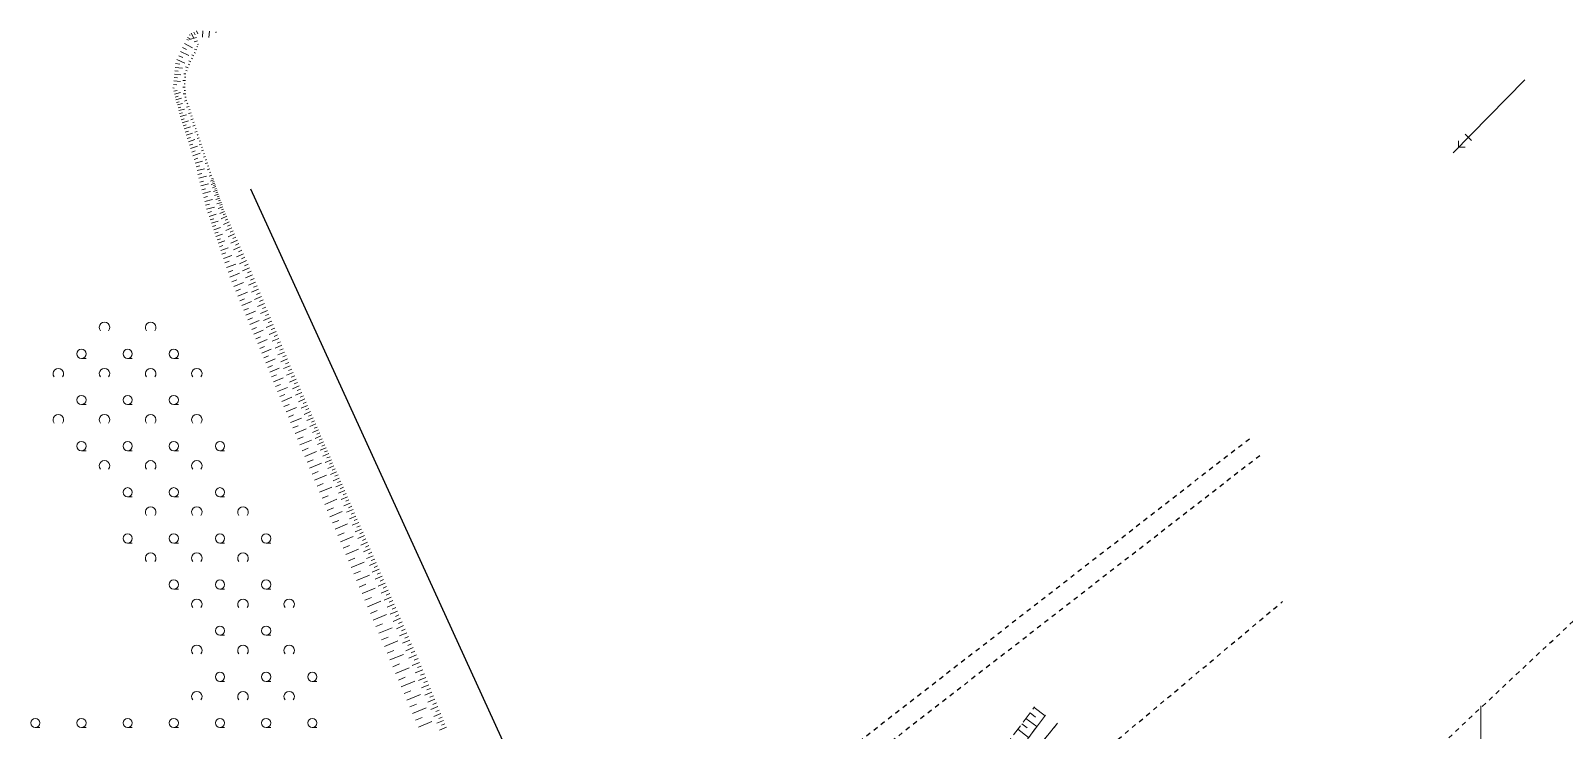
# Model space of a CAD drawing. Header units: metres. Extents: x 7583802 to 7586368, y 5958992 to 5960558.
# Drawn here: x 7585880.1 to 7586112.6, y 5959701.3 to 5959807.4 of the extents above; entities that cross this region are included whole.
import ezdxf

# ---------------------------------------------------------------- set-up
doc = ezdxf.new("R2010")
doc.units = ezdxf.units.M
for name, pattern in [('1', [0]), ('2', [3, 2, -1]), ('3_1', [0]), ('3_BUBZ02', [2.45, 1.75, -0.7]), ('3_BUBZ02G', [2.45, 1.75, -0.7]), ('3_PTRW02', [0]), ('3_PTTL', [2.1, 1.4, -0.7]), ('4_SUPE_01', [0]), ('GUZ', [1.4, 0.7, -0.7])]:
    doc.linetypes.add(name, pattern=pattern)
doc.layers.get('0').update_dxf_attribs({"color": 250, "linetype": 'CONTINUOUS', "lineweight": 100})
for name, color, linetype, lineweight in [('1000_L_1', 7, '1', 18), ('BUBZ_L_1', 7, '3_BUBZ02', 18), ('DZIALKI-G_L_0', 7, '1', 25), ('KONTURY_L_0', 114, '2', 25), ('PTRW_L_1', 7, 'CONTINUOUS', 18), ('PTTL_L_3', 7, '3_PTTL', 18), ('SUPE_L_1', 1, '4_SUPE_01', 18)]:
    doc.layers.add(name, color=color, linetype=linetype, lineweight=lineweight)

# ---------------------------------------------------------------- blocks, each defined once
blk = doc.blocks.new('3_PTTL02')
at = {"linetype": 'CONTINUOUS'}
blk.add_arc((0, 0.5), 0.8, 321.3178, 218.6822, dxfattribs=at)
blk = doc.blocks.new('3_PTTL05')
at = {"linetype": 'CONTINUOUS'}
blk.add_line((0, -0.7), (0.7, -0.7), dxfattribs=at)
blk.add_circle((0, 0), 0.7, dxfattribs=at)

msp = doc.modelspace()

# ---------------------------------------------------------------- linework, layer by layer
at = {"layer": '1000_L_1', "linetype": '1'}
msp.add_line((7586100, 5959695), (7586100, 5959705), dxfattribs=at)
at = {"layer": 'BUBZ_L_1', "linetype": '3_1'}
for p, q in [((7585905.22, 5959807.41), (7585905.47, 5959806.92)), ((7585906.2, 5959807.41), (7585906.13, 5959806.41)), ((7585903.43, 5959805.48), (7585904.65, 5959804.83)), ((7585903.76, 5959806.09), (7585904.03, 5959805.95)), ((7585903.9, 5959806.36), (7585904.3, 5959806.15)), ((7585904.14, 5959806.8), (7585904.29, 5959806.72)), ((7585905.25, 5959806.4), (7585904.18, 5959806.07)), ((7585904.46, 5959807.01), (7585904.84, 5959806.29)), ((7585904.82, 5959807.2), (7585905.03, 5959806.8)), ((7585905.42, 5959805.86), (7585904.91, 5959805.71)), ((7585905.57, 5959805.36), (7585905.39, 5959805.31)), ((7585907.21, 5959807.33), (7585907.13, 5959806.36)), ((7585908.21, 5959807.26), (7585908.2, 5959807.09)), ((7585902.28, 5959803.02), (7585903.47, 5959802.47)), ((7585902.55, 5959803.62), (7585903.16, 5959803.34)), ((7585902.83, 5959804.24), (7585904.08, 5959803.66)), ((7585903.12, 5959804.86), (7585903.75, 5959804.57)), ((7585904.4, 5959802.69), (7585904.08, 5959802.85)), ((7585904.63, 5959803.13), (7585904.47, 5959803.22)), ((7585904.86, 5959803.57), (7585904.52, 5959803.75)), ((7585905.08, 5959804.02), (7585904.9, 5959804.1)), ((7585905.28, 5959804.48), (7585904.93, 5959804.63)), ((7585905.46, 5959804.95), (7585905.3, 5959805.01)), ((7585901.89, 5959800.82), (7585902.89, 5959800.72)), ((7585901.94, 5959801.32), (7585902.47, 5959801.26)), ((7585902, 5959801.84), (7585903.14, 5959801.73)), ((7585902.05, 5959802.42), (7585902.7, 5959802.35)), ((7585903.65, 5959800.84), (7585903.3, 5959800.87)), ((7585904, 5959801.77), (7585903.6, 5959801.93)), ((7585903.82, 5959801.31), (7585903.63, 5959801.38)), ((7585904.18, 5959802.24), (7585904.01, 5959802.31)), ((7585901.68, 5959798.72), (7585901.87, 5959798.7)), ((7585901.74, 5959799.27), (7585902.26, 5959799.22)), ((7585901.79, 5959799.8), (7585902.82, 5959799.69)), ((7585901.8, 5959798.22), (7585902.3, 5959798.35)), ((7585901.84, 5959800.31), (7585902.35, 5959800.26)), ((7585903.55, 5959798.84), (7585903.15, 5959798.84)), ((7585903.56, 5959799.84), (7585903.19, 5959799.87)), ((7585903.55, 5959799.34), (7585903.35, 5959799.34)), ((7585903.57, 5959798.34), (7585903.37, 5959798.32)), ((7585903.61, 5959800.34), (7585903.42, 5959800.36)), ((7585901.92, 5959797.78), (7585902.81, 5959798.01)), ((7585902.03, 5959797.35), (7585902.45, 5959797.46)), ((7585902.13, 5959796.94), (7585902.96, 5959797.15)), ((7585902.23, 5959796.54), (7585902.63, 5959796.64)), ((7585902.34, 5959796.14), (7585903.14, 5959796.35)), ((7585902.45, 5959795.72), (7585902.86, 5959795.83)), ((7585903.62, 5959797.85), (7585903.22, 5959797.81)), ((7585903.8, 5959796.87), (7585903.42, 5959796.74)), ((7585903.67, 5959797.35), (7585903.49, 5959797.33)), ((7585904.11, 5959795.92), (7585903.73, 5959795.79)), ((7585903.95, 5959796.39), (7585903.76, 5959796.33)), ((7585902.56, 5959795.29), (7585903.42, 5959795.51)), ((7585902.67, 5959794.84), (7585903.12, 5959794.96)), ((7585902.79, 5959794.38), (7585903.72, 5959794.62)), ((7585902.92, 5959793.91), (7585903.39, 5959794.06)), ((7585903.08, 5959793.44), (7585904.01, 5959793.75)), ((7585904.42, 5959794.97), (7585904.05, 5959794.84)), ((7585904.26, 5959795.44), (7585904.08, 5959795.38)), ((7585904.73, 5959794.02), (7585904.36, 5959793.9)), ((7585904.57, 5959794.49), (7585904.39, 5959794.43)), ((7585904.89, 5959793.54), (7585904.7, 5959793.48)), ((7585903.23, 5959792.97), (7585903.7, 5959793.13)), ((7585903.38, 5959792.5), (7585904.32, 5959792.81)), ((7585903.53, 5959792.03), (7585904.01, 5959792.18)), ((7585903.69, 5959791.55), (7585904.65, 5959791.87)), ((7585903.85, 5959791.07), (7585904.34, 5959791.22)), ((7585905.04, 5959793.07), (7585904.68, 5959792.95)), ((7585905.35, 5959792.12), (7585904.99, 5959792)), ((7585905.2, 5959792.59), (7585905.02, 5959792.53)), ((7585905.67, 5959791.17), (7585905.32, 5959791.05)), ((7585905.51, 5959791.64), (7585905.34, 5959791.58)), ((7585904.01, 5959790.57), (7585905.01, 5959790.89)), ((7585904.18, 5959790.05), (7585904.69, 5959790.22)), ((7585904.35, 5959789.53), (7585905.4, 5959789.87)), ((7585904.52, 5959789), (7585905.06, 5959789.17)), ((7585904.7, 5959788.45), (7585905.8, 5959788.81)), ((7585905.99, 5959790.22), (7585905.65, 5959790.11)), ((7585905.83, 5959790.69), (7585905.66, 5959790.64)), ((7585906.14, 5959789.74), (7585905.98, 5959789.69)), ((7585906.3, 5959789.27), (7585905.98, 5959789.16)), ((7585906.46, 5959788.8), (7585906.3, 5959788.74)), ((7585904.88, 5959787.89), (7585905.44, 5959788.07)), ((7585905.04, 5959787.33), (7585906.17, 5959787.61)), ((7585905.18, 5959786.76), (7585905.75, 5959786.9)), ((7585905.32, 5959786.18), (7585906.47, 5959786.47)), ((7585906.62, 5959788.32), (7585906.3, 5959788.21)), ((7585906.94, 5959787.38), (7585906.58, 5959787.25)), ((7585906.78, 5959787.85), (7585906.61, 5959787.79)), ((7585907.11, 5959786.9), (7585906.91, 5959786.84)), ((7585905.47, 5959785.61), (7585906.04, 5959785.75)), ((7585905.61, 5959785.03), (7585906.76, 5959785.32)), ((7585905.75, 5959784.45), (7585906.33, 5959784.6)), ((7585905.9, 5959783.87), (7585907.06, 5959784.16)), ((7585907.27, 5959786.43), (7585906.86, 5959786.29)), ((7585907.59, 5959785.48), (7585907.14, 5959785.33)), ((7585907.43, 5959785.96), (7585907.21, 5959785.88)), ((7585907.84, 5959784.77), (7585907.35, 5959784.6)), ((7585908.01, 5959784.27), (7585907.49, 5959784.09)), ((7585907.76, 5959785.01), (7585907.52, 5959784.93)), ((7585907.92, 5959784.53), (7585907.67, 5959784.44)), ((7585906.05, 5959783.29), (7585906.63, 5959783.43)), ((7585906.19, 5959782.7), (7585907.36, 5959782.99)), ((7585906.34, 5959782.11), (7585906.93, 5959782.26)), ((7585906.49, 5959781.52), (7585907.67, 5959781.81)), ((7585908.19, 5959783.75), (7585907.65, 5959783.56)), ((7585908.38, 5959783.2), (7585907.81, 5959783)), ((7585908.1, 5959784.01), (7585907.84, 5959783.92)), ((7585908.58, 5959782.62), (7585907.98, 5959782.41)), ((7585908.29, 5959783.48), (7585908.01, 5959783.38)), ((7585908.79, 5959782.01), (7585908.16, 5959781.79)), ((7585908.48, 5959782.91), (7585908.19, 5959782.81)), ((7585908.68, 5959782.32), (7585908.38, 5959782.21)), ((7585906.63, 5959780.93), (7585907.23, 5959781.08)), ((7585906.78, 5959780.33), (7585907.97, 5959780.63)), ((7585906.97, 5959779.77), (7585907.53, 5959779.96)), ((7585907.15, 5959779.22), (7585908.24, 5959779.59)), ((7585909.01, 5959781.37), (7585908.35, 5959781.14)), ((7585909.24, 5959780.7), (7585908.55, 5959780.46)), ((7585908.9, 5959781.69), (7585908.58, 5959781.58)), ((7585909.49, 5959779.99), (7585908.77, 5959779.67)), ((7585909.13, 5959781.04), (7585908.79, 5959780.92)), ((7585909.36, 5959780.35), (7585909.01, 5959780.23)), ((7585909.65, 5959779.63), (7585909.27, 5959779.46)), ((7585907.33, 5959778.7), (7585907.85, 5959778.88)), ((7585907.51, 5959778.19), (7585908.52, 5959778.54)), ((7585907.68, 5959777.69), (7585908.19, 5959777.86)), ((7585907.85, 5959777.18), (7585908.86, 5959777.53)), ((7585909.82, 5959779.25), (7585909, 5959778.88)), ((7585910.2, 5959778.41), (7585909.32, 5959778.02)), ((7585910.01, 5959778.84), (7585909.58, 5959778.65)), ((7585910.59, 5959777.52), (7585909.67, 5959777.11)), ((7585910.39, 5959777.97), (7585909.94, 5959777.77)), ((7585908.02, 5959776.68), (7585908.53, 5959776.85)), ((7585908.2, 5959776.17), (7585909.21, 5959776.52)), ((7585908.37, 5959775.67), (7585908.87, 5959775.84)), ((7585908.54, 5959775.17), (7585909.55, 5959775.51)), ((7585911.01, 5959776.59), (7585910.05, 5959776.16)), ((7585910.8, 5959777.06), (7585910.33, 5959776.85)), ((7585911.44, 5959775.62), (7585910.44, 5959775.17)), ((7585911.22, 5959776.11), (7585910.73, 5959775.89)), ((7585911.67, 5959775.12), (7585911.16, 5959774.89)), ((7585908.72, 5959774.64), (7585909.25, 5959774.82)), ((7585908.91, 5959774.08), (7585910.03, 5959774.46)), ((7585909.11, 5959773.49), (7585909.7, 5959773.69)), ((7585909.33, 5959772.87), (7585910.58, 5959773.3)), ((7585911.89, 5959774.61), (7585910.87, 5959774.15)), ((7585912.35, 5959773.58), (7585911.31, 5959773.12)), ((7585912.12, 5959774.1), (7585911.6, 5959773.87)), ((7585912.82, 5959772.53), (7585911.75, 5959772.06)), ((7585912.58, 5959773.06), (7585912.06, 5959772.82)), ((7585909.55, 5959772.21), (7585910.21, 5959772.43)), ((7585909.79, 5959771.51), (7585911.19, 5959771.99)), ((7585910.04, 5959770.78), (7585910.77, 5959771.03)), ((7585910.31, 5959770.04), (7585911.76, 5959770.65)), ((7585913.3, 5959771.46), (7585912.2, 5959771)), ((7585913.06, 5959772), (7585912.52, 5959771.76)), ((7585913.75, 5959770.36), (7585912.66, 5959769.9)), ((7585913.53, 5959770.91), (7585912.98, 5959770.68)), ((7585910.62, 5959769.32), (7585911.34, 5959769.62)), ((7585910.92, 5959768.6), (7585912.36, 5959769.2)), ((7585911.22, 5959767.88), (7585911.94, 5959768.18)), ((7585914.21, 5959769.26), (7585913.12, 5959768.81)), ((7585913.98, 5959769.81), (7585913.43, 5959769.58)), ((7585914.66, 5959768.18), (7585913.58, 5959767.73)), ((7585914.43, 5959768.72), (7585913.89, 5959768.49)), ((7585911.52, 5959767.15), (7585912.97, 5959767.76)), ((7585911.82, 5959766.43), (7585912.54, 5959766.73)), ((7585912.12, 5959765.71), (7585913.57, 5959766.31)), ((7585915.11, 5959767.09), (7585914.03, 5959766.65)), ((7585914.88, 5959767.63), (7585914.34, 5959767.41)), ((7585915.55, 5959766.02), (7585914.48, 5959765.57)), ((7585915.33, 5959766.56), (7585914.79, 5959766.33)), ((7585912.43, 5959764.99), (7585913.15, 5959765.29)), ((7585912.73, 5959764.27), (7585914.17, 5959764.87)), ((7585913.03, 5959763.55), (7585913.75, 5959763.85)), ((7585913.33, 5959762.82), (7585914.77, 5959763.43)), ((7585916, 5959764.95), (7585914.93, 5959764.51)), ((7585915.78, 5959765.48), (7585915.24, 5959765.26)), ((7585916.44, 5959763.88), (7585915.38, 5959763.44)), ((7585916.22, 5959764.41), (7585915.69, 5959764.19)), ((7585916.66, 5959763.35), (7585916.13, 5959763.13)), ((7585913.63, 5959762.1), (7585914.35, 5959762.4)), ((7585913.93, 5959761.38), (7585915.37, 5959761.98)), ((7585914.23, 5959760.66), (7585914.95, 5959760.96)), ((7585916.88, 5959762.82), (7585915.83, 5959762.39)), ((7585917.32, 5959761.77), (7585916.27, 5959761.34)), ((7585917.1, 5959762.3), (7585916.57, 5959762.08)), ((7585917.54, 5959761.25), (7585917.01, 5959761.03)), ((7585914.53, 5959759.94), (7585915.98, 5959760.54)), ((7585914.84, 5959759.22), (7585915.56, 5959759.52)), ((7585915.14, 5959758.5), (7585916.58, 5959759.1)), ((7585917.75, 5959760.72), (7585916.71, 5959760.29)), ((7585918.18, 5959759.68), (7585917.15, 5959759.25)), ((7585917.97, 5959760.2), (7585917.45, 5959759.99)), ((7585918.61, 5959758.65), (7585917.58, 5959758.22)), ((7585918.4, 5959759.16), (7585917.88, 5959758.95)), ((7585915.44, 5959757.78), (7585916.16, 5959758.08)), ((7585915.74, 5959757.05), (7585917.18, 5959757.65)), ((7585916.04, 5959756.33), (7585916.76, 5959756.63)), ((7585919.04, 5959757.62), (7585918.02, 5959757.19)), ((7585918.83, 5959758.13), (7585918.31, 5959757.92)), ((7585919.47, 5959756.59), (7585918.45, 5959756.17)), ((7585919.26, 5959757.1), (7585918.74, 5959756.89)), ((7585916.34, 5959755.61), (7585917.79, 5959756.21)), ((7585916.64, 5959754.88), (7585917.36, 5959755.18)), ((7585916.94, 5959754.16), (7585918.39, 5959754.76)), ((7585919.91, 5959755.57), (7585918.88, 5959755.13)), ((7585919.69, 5959756.08), (7585919.18, 5959755.86)), ((7585920.36, 5959754.55), (7585919.33, 5959754.1)), ((7585920.13, 5959755.06), (7585919.62, 5959754.84)), ((7585920.58, 5959754.04), (7585920.07, 5959753.82)), ((7585917.24, 5959753.43), (7585917.97, 5959753.73)), ((7585917.55, 5959752.68), (7585919.04, 5959753.3)), ((7585917.87, 5959751.93), (7585918.62, 5959752.24)), ((7585918.18, 5959751.16), (7585919.72, 5959751.8)), ((7585920.8, 5959753.53), (7585919.79, 5959753.09)), ((7585921.24, 5959752.53), (7585920.25, 5959752.1)), ((7585921.02, 5959753.03), (7585920.52, 5959752.81)), ((7585921.45, 5959752.03), (7585920.96, 5959751.82)), ((7585918.51, 5959750.39), (7585919.29, 5959750.71)), ((7585918.84, 5959749.6), (7585920.42, 5959750.25)), ((7585921.67, 5959751.54), (7585920.69, 5959751.12)), ((7585922.09, 5959750.57), (7585921.13, 5959750.15)), ((7585921.88, 5959751.06), (7585921.4, 5959750.84)), ((7585922.51, 5959749.62), (7585921.56, 5959749.2)), ((7585922.3, 5959750.09), (7585921.82, 5959749.88)), ((7585919.17, 5959748.79), (7585919.97, 5959749.13)), ((7585919.51, 5959747.98), (7585921.14, 5959748.65)), ((7585919.86, 5959747.15), (7585920.68, 5959747.49)), ((7585920.21, 5959746.3), (7585921.89, 5959747)), ((7585922.92, 5959748.68), (7585921.99, 5959748.27)), ((7585922.71, 5959749.14), (7585922.25, 5959748.94)), ((7585923.32, 5959747.75), (7585922.41, 5959747.35)), ((7585923.12, 5959748.21), (7585922.66, 5959748.01)), ((7585923.52, 5959747.29), (7585923.07, 5959747.09)), ((7585920.56, 5959745.45), (7585921.42, 5959745.8)), ((7585920.92, 5959744.58), (7585922.66, 5959745.3)), ((7585923.72, 5959746.84), (7585922.82, 5959746.44)), ((7585924.11, 5959745.94), (7585923.23, 5959745.55)), ((7585923.92, 5959746.39), (7585923.47, 5959746.19)), ((7585924.5, 5959745.05), (7585923.61, 5959744.66)), ((7585924.31, 5959745.49), (7585923.86, 5959745.3)), ((7585921.29, 5959743.7), (7585922.16, 5959744.07)), ((7585921.65, 5959742.82), (7585923.42, 5959743.55)), ((7585922.02, 5959741.94), (7585922.91, 5959742.3)), ((7585924.9, 5959744.15), (7585923.99, 5959743.76)), ((7585924.7, 5959744.6), (7585924.25, 5959744.4)), ((7585925.29, 5959743.25), (7585924.38, 5959742.85)), ((7585925.09, 5959743.7), (7585924.64, 5959743.5)), ((7585925.69, 5959742.33), (7585924.77, 5959741.93)), ((7585925.49, 5959742.79), (7585925.03, 5959742.59)), ((7585922.39, 5959741.04), (7585924.18, 5959741.78)), ((7585922.77, 5959740.14), (7585923.67, 5959740.52)), ((7585923.14, 5959739.24), (7585924.95, 5959739.99)), ((7585926.09, 5959741.41), (7585925.16, 5959741.01)), ((7585925.89, 5959741.87), (7585925.43, 5959741.67)), ((7585926.49, 5959740.49), (7585925.56, 5959740.08)), ((7585926.29, 5959740.95), (7585925.83, 5959740.75)), ((7585926.7, 5959740.02), (7585926.23, 5959739.82)), ((7585923.52, 5959738.33), (7585924.43, 5959738.7)), ((7585923.9, 5959737.41), (7585925.74, 5959738.17)), ((7585926.9, 5959739.55), (7585925.96, 5959739.14)), ((7585927.31, 5959738.61), (7585926.37, 5959738.2)), ((7585927.11, 5959739.08), (7585926.64, 5959738.88)), ((7585927.73, 5959737.66), (7585926.77, 5959737.25)), ((7585927.52, 5959738.14), (7585927.04, 5959737.93)), ((7585924.29, 5959736.48), (7585925.21, 5959736.87)), ((7585924.68, 5959735.55), (7585926.54, 5959736.33)), ((7585928.14, 5959736.71), (7585927.18, 5959736.29)), ((7585927.94, 5959737.19), (7585927.46, 5959736.98)), ((7585928.56, 5959735.74), (7585927.6, 5959735.32)), ((7585928.35, 5959736.23), (7585927.87, 5959736.02)), ((7585925.07, 5959734.62), (7585926, 5959735.01)), ((7585925.46, 5959733.68), (7585927.34, 5959734.47)), ((7585925.86, 5959732.73), (7585926.8, 5959733.13)), ((7585928.99, 5959734.77), (7585928.01, 5959734.35)), ((7585928.78, 5959735.26), (7585928.29, 5959735.05)), ((7585929.42, 5959733.79), (7585928.43, 5959733.36)), ((7585929.2, 5959734.28), (7585928.71, 5959734.07)), ((7585929.63, 5959733.3), (7585929.14, 5959733.09)), ((7585926.26, 5959731.78), (7585928.15, 5959732.58)), ((7585926.66, 5959730.83), (7585927.61, 5959731.23)), ((7585927.06, 5959729.87), (7585928.98, 5959730.68)), ((7585929.84, 5959732.81), (7585928.85, 5959732.38)), ((7585930.28, 5959731.81), (7585929.28, 5959731.38)), ((7585930.06, 5959732.31), (7585929.56, 5959732.1)), ((7585930.71, 5959730.81), (7585929.71, 5959730.38)), ((7585930.49, 5959731.32), (7585929.99, 5959731.1)), ((7585927.46, 5959728.91), (7585928.43, 5959729.31)), ((7585927.87, 5959727.94), (7585929.81, 5959728.75)), ((7585931.15, 5959729.81), (7585930.14, 5959729.37)), ((7585930.93, 5959730.31), (7585930.43, 5959730.09)), ((7585931.59, 5959728.79), (7585930.57, 5959728.35)), ((7585931.37, 5959729.3), (7585930.86, 5959729.08)), ((7585928.28, 5959726.97), (7585929.25, 5959727.37)), ((7585928.69, 5959725.99), (7585930.65, 5959726.81)), ((7585932.04, 5959727.77), (7585931.01, 5959727.33)), ((7585931.81, 5959728.29), (7585931.3, 5959728.06)), ((7585932.48, 5959726.75), (7585931.45, 5959726.3)), ((7585932.26, 5959727.26), (7585931.74, 5959727.04)), ((7585932.71, 5959726.23), (7585932.19, 5959726)), ((7585929.1, 5959725), (7585930.09, 5959725.42)), ((7585929.52, 5959724.01), (7585931.49, 5959724.84)), ((7585932.93, 5959725.71), (7585931.89, 5959725.26)), ((7585933.39, 5959724.67), (7585932.34, 5959724.21)), ((7585933.16, 5959725.19), (7585932.64, 5959724.96)), ((7585933.62, 5959724.15), (7585933.09, 5959723.92)), ((7585929.93, 5959723.02), (7585930.93, 5959723.44)), ((7585930.35, 5959722.02), (7585932.35, 5959722.86)), ((7585930.77, 5959721.02), (7585931.77, 5959721.44)), ((7585933.84, 5959723.62), (7585932.79, 5959723.16)), ((7585934.3, 5959722.56), (7585933.24, 5959722.1)), ((7585934.07, 5959723.09), (7585933.55, 5959722.86)), ((7585934.77, 5959721.5), (7585933.7, 5959721.03)), ((7585934.54, 5959722.03), (7585934, 5959721.8)), ((7585931.19, 5959720.02), (7585933.2, 5959720.86)), ((7585931.61, 5959719.02), (7585932.62, 5959719.44)), ((7585935.23, 5959720.43), (7585934.16, 5959719.96)), ((7585935, 5959720.97), (7585934.46, 5959720.73)), ((7585935.7, 5959719.35), (7585934.62, 5959718.88)), ((7585935.47, 5959719.89), (7585934.93, 5959719.66)), ((7585932.04, 5959718.01), (7585934.04, 5959718.86)), ((7585932.46, 5959717.01), (7585933.46, 5959717.43)), ((7585932.88, 5959716), (7585934.9, 5959716.84)), ((7585936.18, 5959718.27), (7585935.08, 5959717.79)), ((7585935.94, 5959718.81), (7585935.4, 5959718.57)), ((7585936.65, 5959717.17), (7585935.55, 5959716.69)), ((7585936.41, 5959717.72), (7585935.87, 5959717.48)), ((7585933.3, 5959714.99), (7585934.31, 5959715.41)), ((7585933.73, 5959713.98), (7585935.75, 5959714.83)), ((7585937.13, 5959716.07), (7585936.02, 5959715.59)), ((7585936.89, 5959716.62), (7585936.34, 5959716.38)), ((7585937.61, 5959714.96), (7585936.5, 5959714.48)), ((7585937.37, 5959715.52), (7585936.82, 5959715.28)), ((7585937.86, 5959714.41), (7585937.3, 5959714.16)), ((7585934.15, 5959712.96), (7585935.17, 5959713.39)), ((7585934.58, 5959711.95), (7585936.61, 5959712.8)), ((7585938.1, 5959713.85), (7585936.98, 5959713.36)), ((7585938.59, 5959712.72), (7585937.46, 5959712.23)), ((7585938.34, 5959713.29), (7585937.78, 5959713.04)), ((7585938.84, 5959712.16), (7585938.27, 5959711.91)), ((7585935.01, 5959710.93), (7585936.02, 5959711.36)), ((7585935.44, 5959709.91), (7585937.47, 5959710.77)), ((7585939.08, 5959711.59), (7585937.94, 5959711.1)), ((7585939.56, 5959710.45), (7585938.42, 5959709.98)), ((7585939.33, 5959711.02), (7585938.75, 5959710.79)), ((7585939.8, 5959709.87), (7585939.23, 5959709.64)), ((7585935.87, 5959708.9), (7585936.88, 5959709.33)), ((7585936.3, 5959707.88), (7585938.33, 5959708.74)), ((7585940.03, 5959709.31), (7585938.9, 5959708.84)), ((7585940.49, 5959708.18), (7585939.38, 5959707.73)), ((7585940.26, 5959708.74), (7585939.7, 5959708.51)), ((7585940.72, 5959707.63), (7585940.17, 5959707.4)), ((7585936.73, 5959706.86), (7585937.74, 5959707.29)), ((7585937.16, 5959705.85), (7585939.19, 5959706.71)), ((7585937.59, 5959704.83), (7585938.61, 5959705.26)), ((7585940.95, 5959707.07), (7585939.85, 5959706.62)), ((7585941.4, 5959705.98), (7585940.31, 5959705.53)), ((7585941.17, 5959706.52), (7585940.63, 5959706.3)), ((7585941.62, 5959705.44), (7585941.08, 5959705.22)), ((7585938.02, 5959703.81), (7585940.05, 5959704.68)), ((7585938.45, 5959702.8), (7585939.47, 5959703.23)), ((7585941.84, 5959704.9), (7585940.77, 5959704.46)), ((7585942.28, 5959703.83), (7585941.22, 5959703.4)), ((7585942.06, 5959704.36), (7585941.53, 5959704.15)), ((7585942.71, 5959702.78), (7585941.67, 5959702.35)), ((7585942.49, 5959703.3), (7585941.97, 5959703.09)), ((7586031.01, 5959703.09), (7586032.66, 5959701.85)), ((7586031.63, 5959703.92), (7586032.46, 5959703.3)), ((7586032.25, 5959704.75), (7586033.91, 5959703.5)), ((7585938.88, 5959701.78), (7585940.91, 5959702.64)), ((7585943.13, 5959701.74), (7585942.11, 5959701.32)), ((7585942.92, 5959702.26), (7585942.4, 5959702.05)), ((7586029.76, 5959701.43), (7586031.42, 5959700.19)), ((7586030.38, 5959702.26), (7586031.21, 5959701.64))]:
    msp.add_line(p, q, dxfattribs=at)
at = {"layer": 'BUBZ_L_1', "linetype": '3_BUBZ02G'}
msp.add_line((7586023.23, 5959692.75), (7586032.33, 5959704.85), dxfattribs=at)
at = {"layer": 'BUBZ_L_1', "linetype": '3_BUBZ02'}
for p, q in [((7586033.95, 5959703.56), (7586024.81, 5959691.39)), ((7586025.99, 5959690.33), (7586035.8, 5959702.34))]:
    msp.add_line(p, q, dxfattribs=at)
at = {"layer": 'DZIALKI-G_L_0', "linetype": '1'}
msp.add_line((7585913.42, 5959783.41), (7585962.54, 5959675.94), dxfattribs=at)
at = {"layer": 'KONTURY_L_0', "linetype": 'GUZ'}
for p, q in [((7585972.53, 5959673.86), (7586065.11, 5959745.69)), ((7586066.47, 5959742.94), (7585988.51, 5959682.47)), ((7586031.82, 5959640.72), (7586134.58, 5959737.18)), ((7586006.34, 5959667.51), (7586069.9, 5959720.8))]:
    msp.add_line(p, q, dxfattribs=at)
at = {"layer": 'PTRW_L_1', "linetype": '3_PTRW02'}
for p, q in [((7586024.81, 5959691.39), (7586033.95, 5959703.56)), ((7586035.8, 5959702.34), (7586025.99, 5959690.33))]:
    msp.add_line(p, q, dxfattribs=at)
at = {"layer": 'SUPE_L_1', "linetype": '4_SUPE_01'}
for p, q in [((7586095.78, 5959788.87), (7586106.67, 5959799.97)), ((7586098.59, 5959790.73), (7586097.59, 5959791.71)), ((7586096.62, 5959789.72), (7586096.61, 5959790.71)), ((7586096.62, 5959789.72), (7586097.61, 5959789.73))]:
    msp.add_line(p, q, dxfattribs=at)

# ---------------------------------------------------------------- block references
at = {"layer": 'PTTL_L_3'}
for name, p in [('3_PTTL02', (7585891.3, 5959761.89)), ('3_PTTL02', (7585898.3, 5959761.89)), ('3_PTTL05', (7585887.8, 5959758.39)), ('3_PTTL05', (7585894.8, 5959758.39)), ('3_PTTL05', (7585901.8, 5959758.39)), ('3_PTTL02', (7585884.3, 5959754.89)), ('3_PTTL02', (7585891.3, 5959754.89)), ('3_PTTL02', (7585898.3, 5959754.89)), ('3_PTTL02', (7585905.3, 5959754.89)), ('3_PTTL05', (7585887.8, 5959751.39)), ('3_PTTL05', (7585894.8, 5959751.39)), ('3_PTTL05', (7585901.8, 5959751.39)), ('3_PTTL02', (7585884.3, 5959747.89)), ('3_PTTL02', (7585891.3, 5959747.89)), ('3_PTTL02', (7585898.3, 5959747.89)), ('3_PTTL02', (7585905.3, 5959747.89)), ('3_PTTL05', (7585887.8, 5959744.39)), ('3_PTTL05', (7585894.8, 5959744.39)), ('3_PTTL05', (7585901.8, 5959744.39)), ('3_PTTL05', (7585908.8, 5959744.39)), ('3_PTTL02', (7585891.3, 5959740.89)), ('3_PTTL02', (7585898.3, 5959740.89)), ('3_PTTL02', (7585905.3, 5959740.89)), ('3_PTTL05', (7585894.8, 5959737.39)), ('3_PTTL05', (7585901.8, 5959737.39)), ('3_PTTL05', (7585908.8, 5959737.39)), ('3_PTTL02', (7585898.3, 5959733.89)), ('3_PTTL02', (7585905.3, 5959733.89)), ('3_PTTL02', (7585912.3, 5959733.89)), ('3_PTTL05', (7585894.8, 5959730.39)), ('3_PTTL05', (7585901.8, 5959730.39)), ('3_PTTL05', (7585908.8, 5959730.39)), ('3_PTTL05', (7585915.8, 5959730.39)), ('3_PTTL02', (7585898.3, 5959726.89)), ('3_PTTL02', (7585905.3, 5959726.89)), ('3_PTTL02', (7585912.3, 5959726.89)), ('3_PTTL05', (7585901.8, 5959723.39)), ('3_PTTL05', (7585908.8, 5959723.39)), ('3_PTTL05', (7585915.8, 5959723.39)), ('3_PTTL02', (7585905.3, 5959719.89)), ('3_PTTL02', (7585912.3, 5959719.89)), ('3_PTTL02', (7585919.3, 5959719.89)), ('3_PTTL05', (7585908.8, 5959716.39)), ('3_PTTL05', (7585915.8, 5959716.39)), ('3_PTTL02', (7585905.3, 5959712.89)), ('3_PTTL02', (7585912.3, 5959712.89)), ('3_PTTL02', (7585919.3, 5959712.89)), ('3_PTTL05', (7585908.8, 5959709.39)), ('3_PTTL05', (7585915.8, 5959709.39)), ('3_PTTL05', (7585922.8, 5959709.39)), ('3_PTTL02', (7585905.3, 5959705.89)), ('3_PTTL02', (7585912.3, 5959705.89)), ('3_PTTL02', (7585919.3, 5959705.89)), ('3_PTTL05', (7585880.8, 5959702.39)), ('3_PTTL05', (7585887.8, 5959702.39)), ('3_PTTL05', (7585894.8, 5959702.39)), ('3_PTTL05', (7585901.8, 5959702.39)), ('3_PTTL05', (7585908.8, 5959702.39)), ('3_PTTL05', (7585915.8, 5959702.39)), ('3_PTTL05', (7585922.8, 5959702.39))]:
    msp.add_blockref(name, p, dxfattribs=at)

doc.saveas('drawing.dxf')
